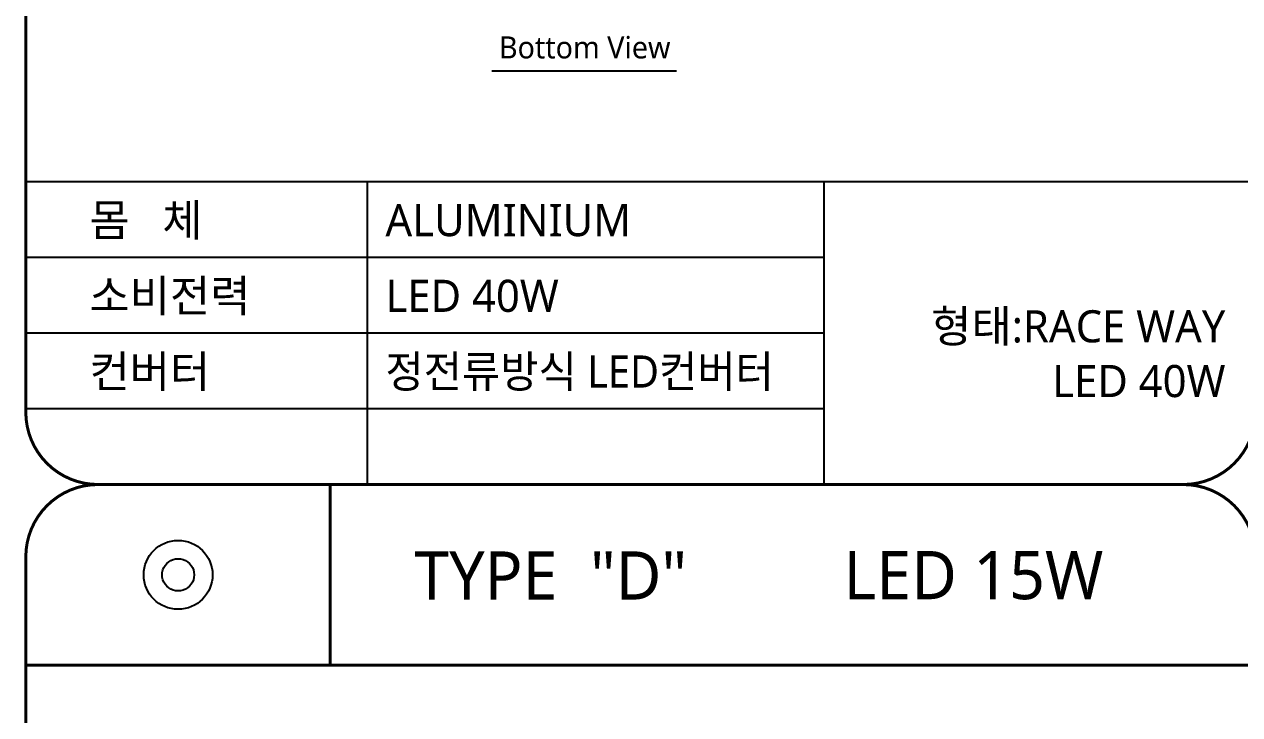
# Model space of a CAD drawing. Header units: millimetres. Extents: x 0 to 168200, y 0 to 118800.
# Drawn here: x 38110 to 64374, y 74171 to 89085 of the extents above; entities that cross this region are included whole.
import ezdxf
from ezdxf.enums import TextEntityAlignment as Align

# ---------------------------------------------------------------- set-up
doc = ezdxf.new("R2010")
doc.units = ezdxf.units.MM
doc.header["$LTSCALE"] = 1000
doc.layers.add('LIGHT', color=3, linetype='Continuous')
doc.layers.add('SYM', color=3, linetype='Continuous')
doc.styles.add('GHS', font='malgun.ttf')

msp = doc.modelspace()

# ---------------------------------------------------------------- linework, layer by layer
at = {"layer": 'LIGHT'}
msp.add_line((48214.55, 88082.03), (52201.94, 88082.03), dxfattribs=at)
at = {"layer": 'SYM', "color": 6}
for p, q in [((64713.96, 85683.61), (38142.63, 85683.61)), ((45518.05, 85683.61), (45518.05, 79142.98)), ((55384, 85683.61), (55384, 79142.98)), ((55384, 84048.45), (38142.63, 84048.45)), ((55384, 82413.29), (38142.63, 82413.29)), ((55384, 80778.14), (38142.63, 80778.14))]:
    msp.add_line(p, q, dxfattribs=at)
at = {"layer": 'SYM', "color": 3, "const_width": 65.03}
for points in [[(38142.63, 80703.81, 0.41421356), (39703.47, 79142.98), (63153.13, 79142.98, 0.41421356), (64713.96, 80703.81), (64713.96, 104153.47, 0.41421356), (63153.13, 105714.31), (39703.47, 105714.31, 0.41421356), (38142.63, 104153.47)], [(38142.63, 54132.48, 0.41421356), (39703.47, 52571.65), (63153.13, 52571.65, 0.41421356), (64713.96, 54132.48), (64713.96, 77582.14, 0.41421356), (63153.13, 79142.98), (39703.47, 79142.98, 0.41421356), (38142.63, 77582.14)]]:
    msp.add_lwpolyline(points, format="xyb", close=True, dxfattribs=at)
for points in [[(44718.11, 79142.98), (44718.11, 75240.89)], [(38142.63, 75240.89), (64713.96, 75240.89)]]:
    msp.add_lwpolyline(points, dxfattribs=at)
at = {"layer": 'SYM'}
for major_axis, start_param, end_param in [((-743.2, 0), 3.1415927, 9.42477801), ((346.83, 0), -0.00000192, 6.28318339)]:
    msp.add_ellipse((41433.89, 77191.93), major_axis=major_axis, ratio=0.99999998, start_param=start_param, end_param=end_param, dxfattribs=at)

# ---------------------------------------------------------------- texts
at = {"layer": 'LIGHT', "insert": (48366.51, 88823.93), "char_height": 475.648, "attachment_point": 1, "style": 'GHS'}
msp.add_mtext('Bottom View', dxfattribs=at)
at = {"layer": 'SYM', "style": 'GHS'}
for s, p in [('몸   체', (39516.9, 84507.37)), ('ALUMINIUM', (45914.43, 84507.37)), ('소비전력', (39516.9, 82872.21)), ('LED 40W', (45914.43, 82872.21)), ('컨버터', (39516.9, 81237.05))]:
    msp.add_text(s, height=693.653, dxfattribs=at).set_placement(p)
for s, height, p in [('형태:RACE WAY', 693.6534, (64066.4, 82214.12)), ('LED 40W', 693.653, (64066.4, 81030.82))]:
    msp.add_text(s, height=height, dxfattribs=at).set_placement(p, align=Align.RIGHT)
at = {"layer": 'SYM', "style": 'GHS', "width": 0.95}
msp.add_text('정전류방식 LED컨버터', height=693.6534, dxfattribs=at).set_placement((45914.43, 81237.05))
at = {"layer": 'SYM', "color": 4, "style": 'GHS'}
for s, p in [('TYPE  "D"', (49484.7, 77177.64)), ('LED 15W', (58618.91, 77177.61))]:
    msp.add_text(s, height=1040.48, dxfattribs=at).set_placement(p, align=Align.MIDDLE)

doc.saveas('drawing.dxf')
